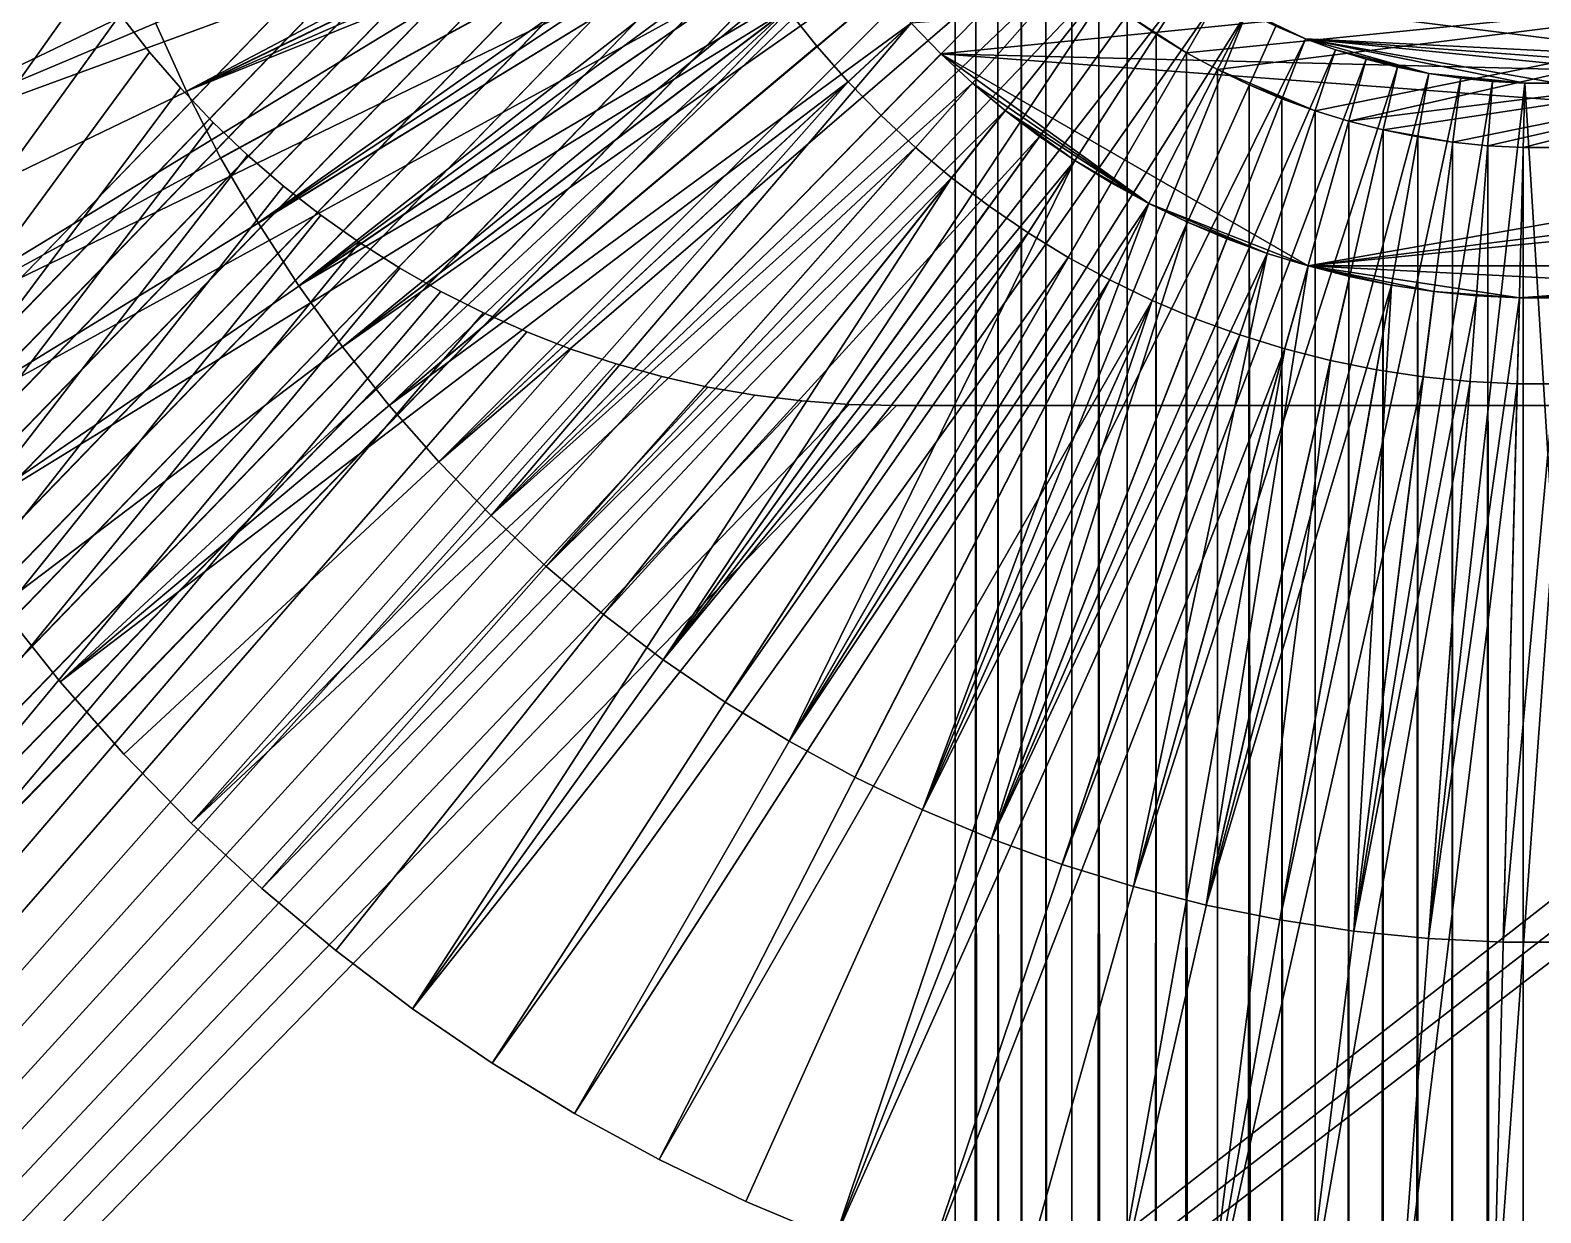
# Model space of a CAD drawing. Header units: millimetres. Extents: x 0 to 520, y -2 to 382.
# Drawn here: x 479.483 to 483, y 185.872 to 188.623 of the extents above; entities that cross this region are included whole.
import ezdxf

# ---------------------------------------------------------------- set-up
doc = ezdxf.new("R2010")
doc.units = ezdxf.units.MM

msp = doc.modelspace()

# ---------------------------------------------------------------- linework, layer by layer
at = {"layer": 'BRASS', "color": 52}
for points in [[(509.2, 369.2, 103), (10.8, 369.2, 103), (10.8, 10.8, 103)], [(509.2, 369.2, 103), (10.8, 10.8, 103), (509.2, 10.8, 103)], [(334.9589, 38.6495, 86), (334.9589, 341.3505, 86), (481.35, 190, 86)], [(334.9589, 38.6495, 86), (481.35, 190, 86), (481.3521, 189.9178, 86)], [(334.9589, 38.6495, 86), (481.3521, 189.9178, 86), (335.0411, 38.6495, 86)], [(335.0411, 38.6495, 86), (481.3521, 189.9178, 86), (481.3582, 189.8357, 86)], [(335.0411, 38.6495, 86), (481.3582, 189.8357, 86), (335.1233, 38.6454, 86)], [(335.1233, 38.6454, 86), (481.3582, 189.8357, 86), (481.3684, 189.7541, 86)], [(335.1233, 38.6454, 86), (481.3684, 189.7541, 86), (335.2052, 38.6372, 86)], [(335.2052, 38.6372, 86), (481.3684, 189.7541, 86), (481.3827, 189.6731, 86)], [(335.2052, 38.6372, 86), (481.3827, 189.6731, 86), (335.2865, 38.6249, 86)], [(335.2865, 38.6249, 86), (481.3827, 189.6731, 86), (481.401, 189.5929, 86)], [(335.2865, 38.6249, 86), (481.401, 189.5929, 86), (335.3672, 38.6086, 86)], [(335.3672, 38.6086, 86), (481.401, 189.5929, 86), (481.4233, 189.5137, 86)], [(335.3672, 38.6086, 86), (481.4233, 189.5137, 86), (335.4469, 38.5883, 86)], [(335.4469, 38.5883, 86), (481.4233, 189.5137, 86), (481.4495, 189.4357, 86)], [(335.4469, 38.5883, 86), (481.4495, 189.4357, 86), (335.5255, 38.5641, 86)], [(335.5255, 38.5641, 86), (481.4495, 189.4357, 86), (481.4796, 189.3591, 86)], [(335.5255, 38.5641, 86), (481.4796, 189.3591, 86), (335.6028, 38.5359, 86)], [(335.6028, 38.5359, 86), (481.4796, 189.3591, 86), (481.5134, 189.2841, 86)], [(335.6028, 38.5359, 86), (481.5134, 189.2841, 86), (335.6786, 38.504, 86)], [(335.6786, 38.504, 86), (481.5134, 189.2841, 86), (481.5509, 189.2109, 86)], [(335.6786, 38.504, 86), (481.5509, 189.2109, 86), (335.7527, 38.4683, 86)], [(335.7527, 38.4683, 86), (481.5509, 189.2109, 86), (481.5921, 189.1396, 86)], [(335.7527, 38.4683, 86), (481.5921, 189.1396, 86), (335.825, 38.4289, 86)], [(335.825, 38.4289, 86), (481.5921, 189.1396, 86), (481.6367, 189.0705, 86)], [(335.825, 38.4289, 86), (481.6367, 189.0705, 86), (335.8952, 38.386, 86)], [(335.8952, 38.386, 86), (481.6367, 189.0705, 86), (481.6367, 70.9295, 86)], [(481.6367, 70.9295, 86), (481.6367, 189.0705, 86), (481.6847, 189.0037, 86)], [(481.6367, 70.9295, 86), (481.6847, 189.0037, 86), (481.6847, 70.9963, 86)], [(481.736, 71.0606, 86), (481.6847, 189.0037, 86), (481.736, 188.9394, 86)], [(481.6847, 70.9963, 86), (481.6847, 189.0037, 86), (481.736, 71.0606, 86)], [(481.7905, 71.1223, 86), (481.736, 188.9394, 86), (481.7905, 188.8777, 86)], [(481.736, 71.0606, 86), (481.736, 188.9394, 86), (481.7905, 71.1223, 86)], [(481.7905, 71.1223, 86), (481.7905, 188.8777, 86), (481.8479, 71.1812, 86)], [(481.8479, 71.1812, 86), (481.7905, 188.8777, 86), (481.8479, 188.8188, 86)], [(481.8479, 71.1812, 86), (481.8479, 188.8188, 86), (481.9082, 71.2371, 86)], [(481.8479, 188.8188, 86), (481.9082, 188.7629, 86), (481.9082, 71.2371, 86)], [(481.9082, 188.7629, 86), (481.9712, 188.71, 86), (481.9082, 71.2371, 86)], [(482.0368, 188.6603, 92), (484.0918, 188.7629, 92), (482.175, 188.5711, 92)], [(482.175, 188.5711, 92), (484.0918, 188.7629, 92), (482.2473, 188.5317, 92)], [(482.2473, 188.5317, 92), (484.0918, 188.7629, 92), (482.4745, 188.4359, 92)], [(482.4745, 188.4359, 92), (484.0918, 188.7629, 92), (482.5531, 188.4117, 92)], [(482.5531, 188.4117, 92), (484.0918, 188.7629, 92), (483.825, 188.5711, 92)], [(481.9082, 71.2371, 86), (481.9712, 188.71, 86), (481.9712, 71.29, 86)], [(481.9712, 71.29, 86), (481.9712, 188.71, 86), (482.0368, 71.3397, 86)], [(481.9712, 188.71, 86), (482.0368, 188.6603, 86), (482.0368, 71.3397, 86)], [(482.0368, 188.6603, 86), (482.1048, 188.614, 86), (482.0368, 71.3397, 86)], [(482.0368, 188.6603, 86), (482.1048, 188.614, 92), (482.1048, 188.614, 86)], [(482.0368, 188.6603, 92), (482.1048, 188.614, 92), (482.0368, 188.6603, 86)], [(482.0368, 188.6603, 92), (482.175, 188.5711, 92), (482.1048, 188.614, 92)], [(482.0368, 71.3397, 86), (482.1048, 188.614, 86), (482.1048, 71.386, 86)], [(482.1048, 188.614, 86), (482.175, 188.5711, 86), (482.1048, 71.386, 86)], [(482.1048, 188.614, 86), (482.175, 188.5711, 92), (482.175, 188.5711, 86)], [(482.1048, 188.614, 92), (482.175, 188.5711, 92), (482.1048, 188.614, 86)], [(482.1048, 71.386, 86), (482.175, 188.5711, 86), (482.175, 71.4289, 86)], [(482.175, 71.4289, 86), (482.175, 188.5711, 86), (482.2473, 71.4683, 86)], [(482.175, 188.5711, 86), (482.2473, 188.5317, 86), (482.2473, 71.4683, 86)], [(482.175, 188.5711, 86), (482.175, 188.5711, 92), (482.2473, 188.5317, 86)], [(482.175, 188.5711, 92), (482.2473, 188.5317, 92), (482.2473, 188.5317, 86)], [(482.5531, 188.4117, 92), (483.825, 188.5711, 92), (482.6328, 188.3914, 92)], [(482.6328, 188.3914, 92), (483.825, 188.5711, 92), (482.7948, 188.3628, 92)], [(482.7948, 188.3628, 92), (483.825, 188.5711, 92), (482.8767, 188.3546, 92)], [(482.8767, 188.3546, 92), (483.825, 188.5711, 92), (482.9589, 188.3505, 92)], [(482.9589, 188.3505, 92), (483.825, 188.5711, 92), (483.0411, 188.3505, 92)], [(482.2473, 188.5317, 86), (482.3214, 188.496, 86), (482.2473, 71.4683, 86)], [(482.2473, 188.5317, 86), (482.2473, 188.5317, 92), (482.3214, 188.496, 86)], [(482.2473, 188.5317, 92), (482.3214, 188.496, 92), (482.3214, 188.496, 86)], [(482.2473, 188.5317, 92), (482.4745, 188.4359, 92), (482.3214, 188.496, 92)], [(482.2473, 71.4683, 86), (482.3214, 188.496, 86), (482.3214, 71.504, 86)], [(482.3214, 71.504, 86), (482.3214, 188.496, 86), (482.3972, 71.5359, 86)], [(482.3214, 188.496, 86), (482.3972, 188.4641, 86), (482.3972, 71.5359, 86)], [(482.3214, 188.496, 86), (482.3972, 188.4641, 92), (482.3972, 188.4641, 86)], [(482.3214, 188.496, 92), (482.3972, 188.4641, 92), (482.3214, 188.496, 86)], [(482.3214, 188.496, 92), (482.4745, 188.4359, 92), (482.3972, 188.4641, 92)], [(482.3972, 71.5359, 86), (482.3972, 188.4641, 86), (482.4745, 71.5641, 86)], [(482.3972, 188.4641, 86), (482.4745, 188.4359, 86), (482.4745, 71.5641, 86)], [(482.3972, 188.4641, 92), (482.4745, 188.4359, 92), (482.3972, 188.4641, 86)], [(482.3972, 188.4641, 86), (482.4745, 188.4359, 92), (482.4745, 188.4359, 86)], [(482.4745, 188.4359, 86), (482.5531, 188.4117, 86), (482.4745, 71.5641, 86)], [(482.4745, 188.4359, 92), (482.5531, 188.4117, 92), (482.4745, 188.4359, 86)], [(482.4745, 188.4359, 86), (482.5531, 188.4117, 92), (482.5531, 188.4117, 86)], [(482.4745, 71.5641, 86), (482.5531, 188.4117, 86), (482.5531, 71.5883, 86)], [(482.5531, 188.4117, 86), (482.6328, 188.3914, 86), (482.5531, 71.5883, 86)], [(482.5531, 188.4117, 92), (482.6328, 188.3914, 92), (482.5531, 188.4117, 86)], [(482.5531, 188.4117, 86), (482.6328, 188.3914, 92), (482.6328, 188.3914, 86)], [(482.5531, 71.5883, 86), (482.6328, 188.3914, 86), (482.6328, 71.6086, 86)], [(482.6328, 188.3914, 86), (482.7135, 188.3751, 86), (482.6328, 71.6086, 86)], [(482.6328, 188.3914, 92), (482.7135, 188.3751, 92), (482.6328, 188.3914, 86)], [(482.6328, 188.3914, 86), (482.7135, 188.3751, 92), (482.7135, 188.3751, 86)], [(482.6328, 188.3914, 92), (482.7948, 188.3628, 92), (482.7135, 188.3751, 92)], [(482.6328, 71.6086, 86), (482.7135, 188.3751, 86), (482.7135, 71.6249, 86)], [(482.7135, 188.3751, 86), (482.7948, 188.3628, 86), (482.7135, 71.6249, 86)], [(482.7135, 188.3751, 86), (482.7948, 188.3628, 92), (482.7948, 188.3628, 86)], [(482.7135, 188.3751, 92), (482.7948, 188.3628, 92), (482.7135, 188.3751, 86)], [(482.7135, 71.6249, 86), (482.7948, 188.3628, 86), (482.7948, 71.6372, 86)], [(482.7948, 188.3628, 86), (482.8767, 188.3546, 86), (482.7948, 71.6372, 86)], [(482.7948, 188.3628, 86), (482.7948, 188.3628, 92), (482.8767, 188.3546, 86)], [(482.7948, 188.3628, 92), (482.8767, 188.3546, 92), (482.8767, 188.3546, 86)], [(482.7948, 71.6372, 86), (482.8767, 188.3546, 86), (482.8767, 71.6454, 86)], [(482.8767, 71.6454, 86), (482.8767, 188.3546, 86), (482.9589, 71.6495, 86)], [(482.8767, 188.3546, 86), (482.9589, 188.3505, 86), (482.9589, 71.6495, 86)], [(482.8767, 188.3546, 86), (482.8767, 188.3546, 92), (482.9589, 188.3505, 86)], [(482.8767, 188.3546, 92), (482.9589, 188.3505, 92), (482.9589, 188.3505, 86)], [(482.9589, 71.6495, 86), (483.0411, 188.3505, 86), (483.0411, 71.6495, 86)], [(482.9589, 188.3505, 86), (483.0411, 188.3505, 86), (482.9589, 71.6495, 86)], [(482.9589, 188.3505, 86), (483.0411, 188.3505, 92), (483.0411, 188.3505, 86)], [(482.9589, 188.3505, 92), (483.0411, 188.3505, 92), (482.9589, 188.3505, 86)]]:
    msp.add_3dface(points, dxfattribs=at)
at = {"layer": 'STEEL', "color": 8}
for points in [[(483.4063, 188.5561, 80.4), (482.25, 188.701, 80.4), (483.1121, 191.4958, 80.4)], [(481.6178, 189.4173, 78.5), (479.8466, 188.4814, 78.5), (479.7748, 188.6405, 78.5)], [(481.6485, 189.3492, 78.5), (479.8466, 188.4814, 78.5), (481.6178, 189.4173, 78.5)], [(478.7714, 188.4609, 83), (480.8977, 189.3515, 83), (478.6999, 188.6736, 83)], [(480.8977, 189.3515, 82), (478.7714, 188.4609, 82), (478.6999, 188.6736, 82)], [(478.7714, 188.4609, 83), (480.9327, 189.2476, 83), (480.8977, 189.3515, 83)], [(480.9327, 189.2476, 82), (478.7714, 188.4609, 82), (480.8977, 189.3515, 82)], [(481.6827, 189.2826, 78.5), (479.8466, 188.4814, 78.5), (481.6485, 189.3492, 78.5)], [(481.6827, 189.2826, 78.5), (479.9262, 188.3261, 78.5), (479.8466, 188.4814, 78.5)], [(481.6827, 189.2826, 78.5), (480.0135, 188.175, 78.5), (479.9262, 188.3261, 78.5)], [(481.7201, 189.2178, 78.5), (480.0135, 188.175, 78.5), (481.6827, 189.2826, 78.5)], [(478.8534, 188.252, 83), (480.9327, 189.2476, 83), (478.7714, 188.4609, 83)], [(480.9327, 189.2476, 82), (478.8534, 188.252, 82), (478.7714, 188.4609, 82)], [(478.8534, 188.252, 83), (480.9728, 189.1454, 83), (480.9327, 189.2476, 83)], [(480.9728, 189.1454, 82), (478.8534, 188.252, 82), (480.9327, 189.2476, 82)], [(481.7201, 189.2178, 78.5), (480.1082, 188.0284, 78.5), (480.0135, 188.175, 78.5)], [(481.7606, 189.155, 78.5), (480.1082, 188.0284, 78.5), (481.7201, 189.2178, 78.5)], [(478.8534, 188.252, 83), (481.0179, 189.0455, 83), (480.9728, 189.1454, 83)], [(481.0179, 189.0455, 82), (478.8534, 188.252, 82), (480.9728, 189.1454, 82)], [(481.7606, 189.155, 78.5), (480.21, 187.8867, 78.5), (480.1082, 188.0284, 78.5)], [(481.8043, 189.0943, 78.5), (480.21, 187.8867, 78.5), (481.7606, 189.155, 78.5)], [(479.8466, 188.4814, 82), (481.1981, 189.1322, 82), (479.7748, 188.6405, 82)], [(479.8466, 188.4814, 82), (481.2436, 189.0435, 82), (481.1981, 189.1322, 82)], [(481.8509, 189.0358, 78.5), (480.21, 187.8867, 78.5), (481.8043, 189.0943, 78.5)], [(478.9456, 188.0475, 83), (481.0179, 189.0455, 83), (478.8534, 188.252, 83)], [(481.0179, 189.0455, 82), (478.9456, 188.0475, 82), (478.8534, 188.252, 82)], [(479.048, 187.8479, 83), (481.0179, 189.0455, 83), (478.9456, 188.0475, 83)], [(481.0179, 189.0455, 82), (479.048, 187.8479, 82), (478.9456, 188.0475, 82)], [(479.048, 187.8479, 83), (481.0679, 188.9478, 83), (481.0179, 189.0455, 83)], [(481.0679, 188.9478, 82), (479.048, 187.8479, 82), (481.0179, 189.0455, 82)], [(479.9262, 188.3261, 82), (481.2436, 189.0435, 82), (479.8466, 188.4814, 82)], [(480.0135, 188.175, 82), (481.2436, 189.0435, 82), (479.9262, 188.3261, 82)], [(480.0135, 188.175, 82), (481.2934, 188.9571, 82), (481.2436, 189.0435, 82)], [(472, 178, 86), (479.5157, 188.9394, 86), (479.466, 189.038, 86)], [(479.5157, 188.9394, 83), (472, 178, 83), (479.466, 189.038, 83)], [(481.8509, 189.0358, 78.5), (480.3188, 187.7502, 78.5), (480.21, 187.8867, 78.5)], [(481.8509, 189.0358, 78.5), (480.4343, 187.6194, 78.5), (480.3188, 187.7502, 78.5)], [(481.9004, 188.9797, 78.5), (480.4343, 187.6194, 78.5), (481.8509, 189.0358, 78.5)], [(481.9526, 188.9262, 78.5), (480.4343, 187.6194, 78.5), (481.9004, 188.9797, 78.5)], [(472, 178, 86), (479.5701, 188.8433, 86), (479.5157, 188.9394, 86)], [(479.5701, 188.8433, 83), (472, 178, 83), (479.5157, 188.9394, 83)], [(479.048, 187.8479, 83), (481.1228, 188.8528, 83), (481.0679, 188.9478, 83)], [(481.1228, 188.8528, 82), (479.048, 187.8479, 82), (481.0679, 188.9478, 82)], [(480.1082, 188.0284, 82), (481.2934, 188.9571, 82), (480.0135, 188.175, 82)], [(480.1082, 188.0284, 82), (481.3475, 188.8734, 82), (481.2934, 188.9571, 82)], [(481.9526, 188.9262, 78.5), (480.5562, 187.4945, 78.5), (480.4343, 187.6194, 78.5)], [(482.0075, 188.8753, 78.5), (480.5562, 187.4945, 78.5), (481.9526, 188.9262, 78.5)], [(480.1082, 188.0284, 82), (481.4057, 188.7924, 82), (481.3475, 188.8734, 82)], [(480.6841, 187.3758, 78.5), (480.5562, 187.4945, 78.5), (482.0075, 188.8753, 78.5)], [(482.0648, 188.8273, 78.5), (480.6841, 187.3758, 78.5), (482.0075, 188.8753, 78.5)], [(481.6035, 188.5683, 90), (484.6525, 188.8734, 90), (481.5339, 188.6397, 90)], [(481.6035, 188.5683, 90), (484.3234, 188.5004, 90), (484.6525, 188.8734, 90)], [(472, 178, 86), (479.6292, 188.75, 86), (479.5701, 188.8433, 86)], [(479.6292, 188.75, 83), (472, 178, 83), (479.5701, 188.8433, 83)], [(479.1602, 187.6535, 83), (481.1228, 188.8528, 83), (479.048, 187.8479, 83)], [(481.1228, 188.8528, 82), (479.1602, 187.6535, 82), (479.048, 187.8479, 82)], [(479.1602, 187.6535, 83), (481.1823, 188.7607, 83), (481.1228, 188.8528, 83)], [(481.1823, 188.7607, 82), (479.1602, 187.6535, 82), (481.1228, 188.8528, 82)], [(480.8178, 187.2636, 78.5), (480.6841, 187.3758, 78.5), (482.0648, 188.8273, 78.5)], [(480.9569, 187.1582, 78.5), (480.8178, 187.2636, 78.5), (482.0648, 188.8273, 78.5)], [(482.1244, 188.7821, 78.5), (480.9569, 187.1582, 78.5), (482.0648, 188.8273, 78.5)], [(479.2819, 187.4651, 83), (481.1823, 188.7607, 83), (479.1602, 187.6535, 83)], [(481.1823, 188.7607, 82), (479.2819, 187.4651, 82), (479.1602, 187.6535, 82)], [(479.2819, 187.4651, 83), (481.2463, 188.6716, 83), (481.1823, 188.7607, 83)], [(481.2463, 188.6716, 82), (479.2819, 187.4651, 82), (481.1823, 188.7607, 82)], [(480.21, 187.8867, 82), (481.4057, 188.7924, 82), (480.1082, 188.0284, 82)], [(480.3188, 187.7502, 82), (481.4057, 188.7924, 82), (480.21, 187.8867, 82)], [(480.3188, 187.7502, 82), (481.4679, 188.7144, 82), (481.4057, 188.7924, 82)], [(482.1862, 188.74, 78.5), (480.9569, 187.1582, 78.5), (482.1244, 188.7821, 78.5)], [(472, 178, 86), (479.6928, 188.6597, 86), (479.6292, 188.75, 86)], [(479.6928, 188.6597, 83), (472, 178, 83), (479.6292, 188.75, 83)], [(481.1011, 187.0599, 78.5), (480.9569, 187.1582, 78.5), (482.1862, 188.74, 78.5)], [(482.25, 188.701, 78.5), (481.1011, 187.0599, 78.5), (482.1862, 188.74, 78.5)], [(480.3188, 187.7502, 82), (481.5339, 188.6397, 82), (481.4679, 188.7144, 82)], [(481.25, 186.9689, 78.5), (481.1011, 187.0599, 78.5), (482.25, 188.701, 78.5)], [(482.3157, 188.6652, 78.5), (481.25, 186.9689, 78.5), (482.25, 188.701, 78.5)], [(482.3831, 188.6327, 80.4), (482.25, 188.701, 80.4), (482.452, 188.6037, 80.4)], [(482.452, 188.6037, 80.4), (482.25, 188.701, 80.4), (483.4063, 188.5561, 80.4)], [(472, 178, 86), (479.7607, 188.5726, 86), (479.6928, 188.6597, 86)], [(479.7607, 188.5726, 83), (472, 178, 83), (479.6928, 188.6597, 83)], [(479.4129, 187.2829, 83), (481.2463, 188.6716, 83), (479.2819, 187.4651, 83)], [(481.2463, 188.6716, 82), (479.4129, 187.2829, 82), (479.2819, 187.4651, 82)], [(479.5528, 187.1075, 83), (481.2463, 188.6716, 83), (479.4129, 187.2829, 83)], [(481.2463, 188.6716, 82), (479.5528, 187.1075, 82), (479.4129, 187.2829, 82)], [(479.5528, 187.1075, 83), (481.3147, 188.5859, 83), (481.2463, 188.6716, 83)], [(481.3147, 188.5859, 82), (479.5528, 187.1075, 82), (481.2463, 188.6716, 82)], [(479.6928, 188.6597, 86), (479.7607, 188.5726, 86), (479.6928, 188.6597, 83)], [(479.6928, 188.6597, 83), (479.7607, 188.5726, 86), (479.7607, 188.5726, 83)], [(481.2463, 188.6716, 83), (481.3147, 188.5859, 83), (481.2463, 188.6716, 82)], [(481.2463, 188.6716, 82), (481.3147, 188.5859, 83), (481.3147, 188.5859, 82)], [(481.4033, 186.8854, 78.5), (481.25, 186.9689, 78.5), (482.3157, 188.6652, 78.5)], [(481.5605, 186.8097, 78.5), (481.4033, 186.8854, 78.5), (482.3157, 188.6652, 78.5)], [(482.3831, 188.6327, 78.5), (481.5605, 186.8097, 78.5), (482.3157, 188.6652, 78.5)], [(479.8466, 188.4814, 82), (479.7748, 188.6405, 78.5), (479.8466, 188.4814, 78.5)], [(479.8466, 188.4814, 82), (479.7748, 188.6405, 82), (479.7748, 188.6405, 78.5)], [(480.4343, 187.6194, 82), (481.5339, 188.6397, 82), (480.3188, 187.7502, 82)], [(480.5562, 187.4945, 82), (481.5339, 188.6397, 82), (480.4343, 187.6194, 82)], [(480.5562, 187.4945, 82), (481.6035, 188.5683, 82), (481.5339, 188.6397, 82)], [(481.6035, 188.5683, 90), (481.5339, 188.6397, 90), (481.5339, 188.6397, 82)], [(481.6035, 188.5683, 90), (481.5339, 188.6397, 82), (481.6035, 188.5683, 82)], [(482.452, 188.6037, 78.5), (481.5605, 186.8097, 78.5), (482.3831, 188.6327, 78.5)], [(482.3831, 188.6327, 78.5), (482.452, 188.6037, 80.4), (482.452, 188.6037, 78.5)], [(482.3831, 188.6327, 80.4), (482.452, 188.6037, 80.4), (482.3831, 188.6327, 78.5)], [(479.5528, 187.1075, 83), (481.3873, 188.5036, 83), (481.3147, 188.5859, 83)], [(481.3873, 188.5036, 82), (479.5528, 187.1075, 82), (481.3147, 188.5859, 82)], [(481.3147, 188.5859, 83), (481.3873, 188.5036, 83), (481.3147, 188.5859, 82)], [(481.3147, 188.5859, 82), (481.3873, 188.5036, 83), (481.3873, 188.5036, 82)], [(481.7213, 186.7419, 78.5), (481.5605, 186.8097, 78.5), (482.452, 188.6037, 78.5)], [(482.5223, 188.5781, 78.5), (481.7213, 186.7419, 78.5), (482.452, 188.6037, 78.5)], [(482.452, 188.6037, 78.5), (482.5223, 188.5781, 80.4), (482.5223, 188.5781, 78.5)], [(482.452, 188.6037, 80.4), (482.5223, 188.5781, 80.4), (482.452, 188.6037, 78.5)], [(483.0374, 188.5005, 80.4), (482.452, 188.6037, 80.4), (483.2605, 188.5228, 80.4)], [(482.7395, 188.5228, 80.4), (482.452, 188.6037, 80.4), (482.9626, 188.5005, 80.4)], [(482.5223, 188.5781, 80.4), (482.452, 188.6037, 80.4), (482.7395, 188.5228, 80.4)], [(482.9626, 188.5005, 80.4), (482.452, 188.6037, 80.4), (483.0374, 188.5005, 80.4)], [(483.2605, 188.5228, 80.4), (482.452, 188.6037, 80.4), (483.3338, 188.5376, 80.4)], [(483.3338, 188.5376, 80.4), (482.452, 188.6037, 80.4), (483.4063, 188.5561, 80.4)], [(472, 178, 86), (479.8329, 188.489, 86), (479.7607, 188.5726, 86)], [(479.8329, 188.489, 83), (472, 178, 83), (479.7607, 188.5726, 83)], [(479.7607, 188.5726, 83), (479.8329, 188.489, 86), (479.8329, 188.489, 83)], [(479.7607, 188.5726, 86), (479.8329, 188.489, 86), (479.7607, 188.5726, 83)], [(480.5562, 187.4945, 82), (481.6766, 188.5004, 82), (481.6035, 188.5683, 82)], [(481.6766, 188.5004, 90), (481.6035, 188.5683, 90), (481.6035, 188.5683, 82)], [(481.6766, 188.5004, 90), (481.6035, 188.5683, 82), (481.6766, 188.5004, 82)], [(481.6035, 188.5683, 90), (482.4583, 188.0748, 90), (484.1675, 188.3761, 90)], [(481.6035, 188.5683, 90), (482.0876, 188.2203, 90), (482.4583, 188.0748, 90)], [(481.6035, 188.5683, 90), (484.1675, 188.3761, 90), (484.3234, 188.5004, 90)], [(481.6035, 188.5683, 90), (481.6766, 188.5004, 90), (482.0876, 188.2203, 90)], [(481.8853, 186.6823, 78.5), (481.7213, 186.7419, 78.5), (482.5223, 188.5781, 78.5)], [(482.5937, 188.5561, 78.5), (481.8853, 186.6823, 78.5), (482.5223, 188.5781, 78.5)], [(482.0521, 186.6308, 78.5), (481.8853, 186.6823, 78.5), (482.5937, 188.5561, 78.5)], [(482.6662, 188.5376, 78.5), (482.0521, 186.6308, 78.5), (482.5937, 188.5561, 78.5)], [(482.5223, 188.5781, 78.5), (482.5937, 188.5561, 80.4), (482.5937, 188.5561, 78.5)], [(482.5223, 188.5781, 80.4), (482.5937, 188.5561, 80.4), (482.5223, 188.5781, 78.5)], [(482.5937, 188.5561, 80.4), (482.5223, 188.5781, 80.4), (482.7395, 188.5228, 80.4)], [(482.5937, 188.5561, 78.5), (482.6662, 188.5376, 80.4), (482.6662, 188.5376, 78.5)], [(482.5937, 188.5561, 80.4), (482.6662, 188.5376, 80.4), (482.5937, 188.5561, 78.5)], [(482.6662, 188.5376, 80.4), (482.5937, 188.5561, 80.4), (482.7395, 188.5228, 80.4)], [(482.2212, 186.5878, 78.5), (482.0521, 186.6308, 78.5), (482.6662, 188.5376, 78.5)], [(482.7395, 188.5228, 78.5), (482.2212, 186.5878, 78.5), (482.6662, 188.5376, 78.5)], [(482.3922, 186.5532, 78.5), (482.2212, 186.5878, 78.5), (482.7395, 188.5228, 78.5)], [(482.8135, 188.5116, 78.5), (482.3922, 186.5532, 78.5), (482.7395, 188.5228, 78.5)], [(482.5648, 186.5272, 78.5), (482.3922, 186.5532, 78.5), (482.8135, 188.5116, 78.5)], [(482.8879, 188.5042, 78.5), (482.5648, 186.5272, 78.5), (482.8135, 188.5116, 78.5)], [(482.6662, 188.5376, 78.5), (482.7395, 188.5228, 80.4), (482.7395, 188.5228, 78.5)], [(482.6662, 188.5376, 80.4), (482.7395, 188.5228, 80.4), (482.6662, 188.5376, 78.5)], [(482.7395, 188.5228, 78.5), (482.7395, 188.5228, 80.4), (482.8135, 188.5116, 78.5)], [(482.7395, 188.5228, 80.4), (482.8135, 188.5116, 80.4), (482.8135, 188.5116, 78.5)], [(482.8135, 188.5116, 80.4), (482.7395, 188.5228, 80.4), (482.9626, 188.5005, 80.4)], [(482.8135, 188.5116, 78.5), (482.8879, 188.5042, 80.4), (482.8879, 188.5042, 78.5)], [(482.8135, 188.5116, 80.4), (482.8879, 188.5042, 80.4), (482.8135, 188.5116, 78.5)], [(482.8879, 188.5042, 80.4), (482.8135, 188.5116, 80.4), (482.9626, 188.5005, 80.4)], [(472, 178, 86), (479.909, 188.409, 86), (479.8329, 188.489, 86)], [(479.909, 188.409, 83), (472, 178, 83), (479.8329, 188.489, 83)], [(479.7013, 186.9392, 83), (481.3873, 188.5036, 83), (479.5528, 187.1075, 83)], [(481.3873, 188.5036, 82), (479.7013, 186.9392, 82), (479.5528, 187.1075, 82)], [(479.8579, 186.7786, 83), (481.3873, 188.5036, 83), (479.7013, 186.9392, 83)], [(481.3873, 188.5036, 82), (479.8579, 186.7786, 82), (479.7013, 186.9392, 82)], [(479.8329, 188.489, 83), (479.8329, 188.489, 86), (479.909, 188.409, 83)], [(479.8329, 188.489, 86), (479.909, 188.409, 86), (479.909, 188.409, 83)], [(479.8466, 188.4814, 82), (479.8466, 188.4814, 78.5), (479.9262, 188.3261, 78.5)], [(479.9262, 188.3261, 82), (479.8466, 188.4814, 82), (479.9262, 188.3261, 78.5)], [(479.8579, 186.7786, 83), (481.4639, 188.4251, 83), (481.3873, 188.5036, 83)], [(481.4639, 188.4251, 82), (479.8579, 186.7786, 82), (481.3873, 188.5036, 82)], [(480.5562, 187.4945, 82), (480.6841, 187.3758, 82), (481.6766, 188.5004, 82)], [(480.6841, 187.3758, 82), (481.753, 188.4363, 82), (481.6766, 188.5004, 82)], [(481.3873, 188.5036, 83), (481.4639, 188.4251, 83), (481.3873, 188.5036, 82)], [(481.3873, 188.5036, 82), (481.4639, 188.4251, 83), (481.4639, 188.4251, 82)], [(481.753, 188.4363, 90), (481.6766, 188.5004, 90), (481.6766, 188.5004, 82)], [(481.753, 188.4363, 90), (481.6766, 188.5004, 82), (481.753, 188.4363, 82)], [(481.6766, 188.5004, 90), (481.753, 188.4363, 90), (482.0876, 188.2203, 90)], [(482.7384, 186.5098, 78.5), (482.5648, 186.5272, 78.5), (482.8879, 188.5042, 78.5)], [(482.9626, 188.5005, 78.5), (482.7384, 186.5098, 78.5), (482.8879, 188.5042, 78.5)], [(482.9127, 186.5011, 78.5), (482.7384, 186.5098, 78.5), (482.9626, 188.5005, 78.5)], [(482.8879, 188.5042, 78.5), (482.9626, 188.5005, 80.4), (482.9626, 188.5005, 78.5)], [(482.8879, 188.5042, 80.4), (482.9626, 188.5005, 80.4), (482.8879, 188.5042, 78.5)], [(483.0873, 186.5011, 78.5), (482.9127, 186.5011, 78.5), (482.9626, 188.5005, 78.5)], [(483.0374, 188.5005, 78.5), (483.0873, 186.5011, 78.5), (482.9626, 188.5005, 78.5)], [(482.9626, 188.5005, 78.5), (482.9626, 188.5005, 80.4), (483.0374, 188.5005, 78.5)], [(482.9626, 188.5005, 80.4), (483.0374, 188.5005, 80.4), (483.0374, 188.5005, 78.5)], [(472, 178, 86), (479.989, 188.3329, 86), (479.909, 188.409, 86)], [(479.989, 188.3329, 83), (472, 178, 83), (479.909, 188.409, 83)], [(479.8579, 186.7786, 83), (481.5443, 188.3505, 83), (481.4639, 188.4251, 83)], [(481.5443, 188.3505, 82), (479.8579, 186.7786, 82), (481.4639, 188.4251, 82)], [(479.909, 188.409, 83), (479.989, 188.3329, 86), (479.989, 188.3329, 83)], [(479.909, 188.409, 86), (479.989, 188.3329, 86), (479.909, 188.409, 83)], [(480.6841, 187.3758, 82), (480.8178, 187.2636, 82), (481.753, 188.4363, 82)], [(480.8178, 187.2636, 82), (481.8325, 188.3761, 82), (481.753, 188.4363, 82)], [(481.4639, 188.4251, 83), (481.5443, 188.3505, 83), (481.4639, 188.4251, 82)], [(481.4639, 188.4251, 82), (481.5443, 188.3505, 83), (481.5443, 188.3505, 82)], [(481.8325, 188.3761, 90), (481.753, 188.4363, 90), (481.753, 188.4363, 82)], [(481.8325, 188.3761, 90), (481.753, 188.4363, 82), (481.8325, 188.3761, 82)], [(481.753, 188.4363, 90), (481.8325, 188.3761, 90), (481.9149, 188.3199, 90)], [(481.753, 188.4363, 90), (481.9149, 188.3199, 90), (482.0876, 188.2203, 90)], [(480.8178, 187.2636, 82), (480.9569, 187.1582, 82), (481.8325, 188.3761, 82)], [(480.9569, 187.1582, 82), (481.9149, 188.3199, 82), (481.8325, 188.3761, 82)], [(481.8325, 188.3761, 90), (481.8325, 188.3761, 82), (481.9149, 188.3199, 82)], [(481.9149, 188.3199, 90), (481.8325, 188.3761, 90), (481.9149, 188.3199, 82)], [(482.4583, 188.0748, 90), (484, 188.2679, 90), (484.1675, 188.3761, 90)], [(479.8579, 186.7786, 83), (480.0224, 186.626, 83), (481.5443, 188.3505, 83)], [(480.0224, 186.626, 82), (479.8579, 186.7786, 82), (481.5443, 188.3505, 82)], [(480.0224, 186.626, 83), (481.6283, 188.28, 83), (481.5443, 188.3505, 83)], [(481.6283, 188.28, 82), (480.0224, 186.626, 82), (481.5443, 188.3505, 82)], [(481.5443, 188.3505, 83), (481.6283, 188.28, 83), (481.5443, 188.3505, 82)], [(481.5443, 188.3505, 82), (481.6283, 188.28, 83), (481.6283, 188.28, 82)], [(472, 178, 86), (480.0726, 188.2607, 86), (479.989, 188.3329, 86)], [(480.0726, 188.2607, 83), (472, 178, 83), (479.989, 188.3329, 83)], [(480.0135, 188.175, 82), (479.9262, 188.3261, 82), (479.9262, 188.3261, 78.5)], [(480.0135, 188.175, 82), (479.9262, 188.3261, 78.5), (480.0135, 188.175, 78.5)], [(479.989, 188.3329, 83), (479.989, 188.3329, 86), (480.0726, 188.2607, 83)], [(479.989, 188.3329, 86), (480.0726, 188.2607, 86), (480.0726, 188.2607, 83)], [(480.9569, 187.1582, 82), (481.1011, 187.0599, 82), (481.9149, 188.3199, 82)], [(481.1011, 187.0599, 82), (481.25, 186.9689, 82), (481.9149, 188.3199, 82)], [(481.25, 186.9689, 82), (482, 188.2679, 82), (481.9149, 188.3199, 82)], [(481.9149, 188.3199, 90), (481.9149, 188.3199, 82), (482, 188.2679, 82)], [(482, 188.2679, 90), (481.9149, 188.3199, 90), (482, 188.2679, 82)], [(481.9149, 188.3199, 90), (482, 188.2679, 90), (482.0876, 188.2203, 90)], [(480.0224, 186.626, 83), (480.1943, 186.4818, 83), (481.6283, 188.28, 83)], [(480.1943, 186.4818, 82), (480.0224, 186.626, 82), (481.6283, 188.28, 82)], [(480.1943, 186.4818, 83), (480.3732, 186.3463, 83), (481.6283, 188.28, 83)], [(480.3732, 186.3463, 82), (480.1943, 186.4818, 82), (481.6283, 188.28, 82)], [(480.3732, 186.3463, 83), (481.7158, 188.2137, 83), (481.6283, 188.28, 83)], [(481.7158, 188.2137, 82), (480.3732, 186.3463, 82), (481.6283, 188.28, 82)], [(481.25, 186.9689, 82), (482.0876, 188.2203, 82), (482, 188.2679, 82)], [(481.6283, 188.28, 83), (481.7158, 188.2137, 83), (481.6283, 188.28, 82)], [(481.6283, 188.28, 82), (481.7158, 188.2137, 83), (481.7158, 188.2137, 82)], [(482.0876, 188.2203, 90), (482, 188.2679, 90), (482, 188.2679, 82)], [(482.0876, 188.2203, 90), (482, 188.2679, 82), (482.0876, 188.2203, 82)], [(482.4583, 188.0748, 90), (483.9124, 188.2203, 90), (484, 188.2679, 90)], [(472, 178, 86), (480.1597, 188.1928, 86), (480.0726, 188.2607, 86)], [(480.1597, 188.1928, 83), (472, 178, 83), (480.0726, 188.2607, 83)], [(480.0726, 188.2607, 83), (480.0726, 188.2607, 86), (480.1597, 188.1928, 83)], [(480.0726, 188.2607, 86), (480.1597, 188.1928, 86), (480.1597, 188.1928, 83)], [(480.3732, 186.3463, 83), (481.8064, 188.1519, 83), (481.7158, 188.2137, 83)], [(481.8064, 188.1519, 82), (480.3732, 186.3463, 82), (481.7158, 188.2137, 82)], [(481.25, 186.9689, 82), (481.4033, 186.8854, 82), (482.0876, 188.2203, 82)], [(481.4033, 186.8854, 82), (481.5605, 186.8097, 82), (482.0876, 188.2203, 82)], [(481.5605, 186.8097, 82), (482.1774, 188.177, 82), (482.0876, 188.2203, 82)], [(481.7158, 188.2137, 82), (481.7158, 188.2137, 83), (481.8064, 188.1519, 82)], [(481.7158, 188.2137, 83), (481.8064, 188.1519, 83), (481.8064, 188.1519, 82)], [(482.1774, 188.177, 90), (482.0876, 188.2203, 82), (482.1774, 188.177, 82)], [(482.1774, 188.177, 90), (482.0876, 188.2203, 90), (482.0876, 188.2203, 82)], [(482.0876, 188.2203, 90), (482.363, 188.1041, 90), (482.4583, 188.0748, 90)], [(482.0876, 188.2203, 90), (482.1774, 188.177, 90), (482.363, 188.1041, 90)], [(482.4583, 188.0748, 90), (483.5417, 188.0748, 90), (483.9124, 188.2203, 90)], [(472, 178, 86), (480.25, 188.1292, 86), (480.1597, 188.1928, 86)], [(480.25, 188.1292, 83), (472, 178, 83), (480.1597, 188.1928, 83)], [(480.1082, 188.0284, 82), (480.0135, 188.175, 82), (480.0135, 188.175, 78.5)], [(480.1082, 188.0284, 82), (480.0135, 188.175, 78.5), (480.1082, 188.0284, 78.5)], [(480.1597, 188.1928, 83), (480.25, 188.1292, 86), (480.25, 188.1292, 83)], [(480.1597, 188.1928, 86), (480.25, 188.1292, 86), (480.1597, 188.1928, 83)], [(481.5605, 186.8097, 82), (481.7213, 186.7419, 82), (482.1774, 188.177, 82)], [(481.7213, 186.7419, 82), (482.2693, 188.1383, 82), (482.1774, 188.177, 82)], [(482.2693, 188.1383, 90), (482.1774, 188.177, 82), (482.2693, 188.1383, 82)], [(482.2693, 188.1383, 90), (482.1774, 188.177, 90), (482.1774, 188.177, 82)], [(482.1774, 188.177, 90), (482.2693, 188.1383, 90), (482.363, 188.1041, 90)], [(472, 178, 86), (480.3433, 188.0701, 86), (480.25, 188.1292, 86)], [(480.3433, 188.0701, 83), (472, 178, 83), (480.25, 188.1292, 83)], [(480.25, 188.1292, 83), (480.25, 188.1292, 86), (480.3433, 188.0701, 83)], [(480.25, 188.1292, 86), (480.3433, 188.0701, 86), (480.3433, 188.0701, 83)], [(480.3732, 186.3463, 83), (480.5585, 186.2199, 83), (481.8064, 188.1519, 83)], [(480.5585, 186.2199, 82), (480.3732, 186.3463, 82), (481.8064, 188.1519, 82)], [(480.5585, 186.2199, 83), (481.9, 188.0947, 83), (481.8064, 188.1519, 83)], [(481.9, 188.0947, 82), (480.5585, 186.2199, 82), (481.8064, 188.1519, 82)], [(481.7213, 186.7419, 82), (482.363, 188.1041, 82), (482.2693, 188.1383, 82)], [(481.8064, 188.1519, 82), (481.8064, 188.1519, 83), (481.9, 188.0947, 82)], [(481.8064, 188.1519, 83), (481.9, 188.0947, 83), (481.9, 188.0947, 82)], [(482.363, 188.1041, 90), (482.2693, 188.1383, 82), (482.363, 188.1041, 82)], [(482.363, 188.1041, 90), (482.2693, 188.1383, 90), (482.2693, 188.1383, 82)], [(480.5585, 186.2199, 83), (480.75, 186.1029, 83), (481.9, 188.0947, 83)], [(480.75, 186.1029, 82), (480.5585, 186.2199, 82), (481.9, 188.0947, 82)], [(480.75, 186.1029, 83), (481.9963, 188.0423, 83), (481.9, 188.0947, 83)], [(481.9963, 188.0423, 82), (480.75, 186.1029, 82), (481.9, 188.0947, 82)], [(481.7213, 186.7419, 82), (481.8853, 186.6823, 82), (482.363, 188.1041, 82)], [(481.8853, 186.6823, 82), (482.0521, 186.6308, 82), (482.363, 188.1041, 82)], [(481.9, 188.0947, 83), (481.9963, 188.0423, 83), (481.9, 188.0947, 82)], [(481.9, 188.0947, 82), (481.9963, 188.0423, 83), (481.9963, 188.0423, 82)], [(482.0521, 186.6308, 82), (482.4583, 188.0748, 82), (482.363, 188.1041, 82)], [(482.4583, 188.0748, 90), (482.363, 188.1041, 82), (482.4583, 188.0748, 82)], [(482.4583, 188.0748, 90), (482.363, 188.1041, 90), (482.363, 188.1041, 82)], [(472, 178, 86), (480.4394, 188.0157, 86), (480.3433, 188.0701, 86)], [(480.4394, 188.0157, 83), (472, 178, 83), (480.3433, 188.0701, 83)], [(480.3433, 188.0701, 83), (480.4394, 188.0157, 86), (480.4394, 188.0157, 83)], [(480.3433, 188.0701, 86), (480.4394, 188.0157, 86), (480.3433, 188.0701, 83)], [(482.0521, 186.6308, 82), (482.2212, 186.5878, 82), (482.4583, 188.0748, 82)], [(482.2212, 186.5878, 82), (482.555, 188.0501, 82), (482.4583, 188.0748, 82)], [(482.555, 188.0501, 90), (482.4583, 188.0748, 82), (482.555, 188.0501, 82)], [(482.555, 188.0501, 90), (482.4583, 188.0748, 90), (482.4583, 188.0748, 82)], [(482.4583, 188.0748, 90), (482.9501, 188.0006, 90), (483.3473, 188.0304, 90)], [(482.4583, 188.0748, 90), (482.7513, 188.0155, 90), (482.9501, 188.0006, 90)], [(482.4583, 188.0748, 90), (482.555, 188.0501, 90), (482.6527, 188.0304, 90)], [(482.4583, 188.0748, 90), (482.6527, 188.0304, 90), (482.7513, 188.0155, 90)], [(482.4583, 188.0748, 90), (483.3473, 188.0304, 90), (483.5417, 188.0748, 90)], [(480.21, 187.8867, 82), (480.1082, 188.0284, 82), (480.1082, 188.0284, 78.5)], [(480.21, 187.8867, 82), (480.1082, 188.0284, 78.5), (480.21, 187.8867, 78.5)], [(480.75, 186.1029, 83), (480.9471, 185.9956, 83), (481.9963, 188.0423, 83)], [(480.9471, 185.9956, 82), (480.75, 186.1029, 82), (481.9963, 188.0423, 82)], [(480.9471, 185.9956, 83), (482.0952, 187.9947, 83), (481.9963, 188.0423, 83)], [(482.0952, 187.9947, 82), (480.9471, 185.9956, 82), (481.9963, 188.0423, 82)], [(481.9963, 188.0423, 82), (482.0952, 187.9947, 83), (482.0952, 187.9947, 82)], [(481.9963, 188.0423, 83), (482.0952, 187.9947, 83), (481.9963, 188.0423, 82)], [(482.2212, 186.5878, 82), (482.6527, 188.0304, 82), (482.555, 188.0501, 82)], [(482.2212, 186.5878, 82), (482.3922, 186.5532, 82), (482.6527, 188.0304, 82)], [(482.3922, 186.5532, 82), (482.5648, 186.5272, 82), (482.6527, 188.0304, 82)], [(482.6527, 188.0304, 90), (482.555, 188.0501, 82), (482.6527, 188.0304, 82)], [(482.6527, 188.0304, 90), (482.555, 188.0501, 90), (482.555, 188.0501, 82)], [(482.5648, 186.5272, 82), (482.7513, 188.0155, 82), (482.6527, 188.0304, 82)], [(482.7513, 188.0155, 90), (482.6527, 188.0304, 82), (482.7513, 188.0155, 82)], [(482.7513, 188.0155, 90), (482.6527, 188.0304, 90), (482.6527, 188.0304, 82)], [(482.9501, 188.0006, 90), (483.2487, 188.0155, 90), (483.3473, 188.0304, 90)], [(472, 178, 86), (480.538, 187.966, 86), (480.4394, 188.0157, 86)], [(480.538, 187.966, 83), (472, 178, 83), (480.4394, 188.0157, 83)], [(480.4394, 188.0157, 83), (480.538, 187.966, 86), (480.538, 187.966, 83)], [(480.4394, 188.0157, 86), (480.538, 187.966, 86), (480.4394, 188.0157, 83)], [(480.9471, 185.9956, 83), (481.1492, 185.8982, 83), (482.0952, 187.9947, 83)], [(481.1492, 185.8982, 82), (480.9471, 185.9956, 82), (482.0952, 187.9947, 82)], [(481.1492, 185.8982, 83), (481.356, 185.8111, 83), (482.0952, 187.9947, 83)], [(481.356, 185.8111, 82), (481.1492, 185.8982, 82), (482.0952, 187.9947, 82)], [(481.356, 185.8111, 83), (482.1962, 187.9521, 83), (482.0952, 187.9947, 83)], [(482.1962, 187.9521, 82), (481.356, 185.8111, 82), (482.0952, 187.9947, 82)], [(482.0952, 187.9947, 82), (482.1962, 187.9521, 83), (482.1962, 187.9521, 82)], [(482.0952, 187.9947, 83), (482.1962, 187.9521, 83), (482.0952, 187.9947, 82)], [(482.5648, 186.5272, 82), (482.8505, 188.0056, 82), (482.7513, 188.0155, 82)], [(482.5648, 186.5272, 82), (482.7384, 186.5098, 82), (482.8505, 188.0056, 82)], [(482.7384, 186.5098, 82), (482.9501, 188.0006, 82), (482.8505, 188.0056, 82)], [(482.7384, 186.5098, 82), (482.9127, 186.5011, 82), (482.9501, 188.0006, 82)], [(482.8505, 188.0056, 90), (482.7513, 188.0155, 82), (482.8505, 188.0056, 82)], [(482.8505, 188.0056, 90), (482.7513, 188.0155, 90), (482.7513, 188.0155, 82)], [(482.7513, 188.0155, 90), (482.8505, 188.0056, 90), (482.9501, 188.0006, 90)], [(482.9501, 188.0006, 90), (482.8505, 188.0056, 82), (482.9501, 188.0006, 82)], [(482.9501, 188.0006, 90), (482.8505, 188.0056, 90), (482.8505, 188.0056, 82)], [(482.9127, 186.5011, 82), (483.0499, 188.0006, 82), (482.9501, 188.0006, 82)], [(482.9127, 186.5011, 82), (483.0873, 186.5011, 82), (483.0499, 188.0006, 82)], [(482.9501, 188.0006, 90), (483.0499, 188.0006, 90), (483.2487, 188.0155, 90)], [(483.0499, 188.0006, 90), (482.9501, 188.0006, 82), (483.0499, 188.0006, 82)], [(483.0499, 188.0006, 90), (482.9501, 188.0006, 90), (482.9501, 188.0006, 82)], [(472, 178, 86), (480.639, 187.9213, 86), (480.538, 187.966, 86)], [(480.639, 187.9213, 83), (472, 178, 83), (480.538, 187.966, 83)], [(480.538, 187.966, 83), (480.639, 187.9213, 86), (480.639, 187.9213, 83)], [(480.538, 187.966, 86), (480.639, 187.9213, 86), (480.538, 187.966, 83)], [(481.356, 185.8111, 83), (482.2993, 187.9146, 83), (482.1962, 187.9521, 83)], [(482.2993, 187.9146, 82), (481.356, 185.8111, 82), (482.1962, 187.9521, 82)], [(482.1962, 187.9521, 82), (482.2993, 187.9146, 83), (482.2993, 187.9146, 82)], [(482.1962, 187.9521, 83), (482.2993, 187.9146, 83), (482.1962, 187.9521, 82)], [(472, 178, 86), (480.742, 187.8815, 86), (480.639, 187.9213, 86)], [(480.742, 187.8815, 83), (472, 178, 83), (480.639, 187.9213, 83)], [(480.639, 187.9213, 83), (480.639, 187.9213, 86), (480.742, 187.8815, 83)], [(480.639, 187.9213, 86), (480.742, 187.8815, 86), (480.742, 187.8815, 83)], [(481.356, 185.8111, 83), (481.5668, 185.7343, 83), (482.2993, 187.9146, 83)], [(481.5668, 185.7343, 82), (481.356, 185.8111, 82), (482.2993, 187.9146, 82)], [(481.5668, 185.7343, 83), (482.4042, 187.8822, 83), (482.2993, 187.9146, 83)], [(482.4042, 187.8822, 82), (481.5668, 185.7343, 82), (482.2993, 187.9146, 82)], [(482.2993, 187.9146, 82), (482.4042, 187.8822, 83), (482.4042, 187.8822, 82)], [(482.2993, 187.9146, 83), (482.4042, 187.8822, 83), (482.2993, 187.9146, 82)], [(472, 178, 86), (480.8469, 187.8469, 86), (480.742, 187.8815, 86)], [(480.8469, 187.8469, 83), (472, 178, 83), (480.742, 187.8815, 83)], [(480.21, 187.8867, 82), (480.21, 187.8867, 78.5), (480.3188, 187.7502, 78.5)], [(480.3188, 187.7502, 82), (480.21, 187.8867, 82), (480.3188, 187.7502, 78.5)], [(480.742, 187.8815, 83), (480.742, 187.8815, 86), (480.8469, 187.8469, 83)], [(480.742, 187.8815, 86), (480.8469, 187.8469, 86), (480.8469, 187.8469, 83)], [(481.5668, 185.7343, 83), (481.7812, 185.6682, 83), (482.4042, 187.8822, 83)], [(481.7812, 185.6682, 82), (481.5668, 185.7343, 82), (482.4042, 187.8822, 82)], [(481.7812, 185.6682, 83), (481.9987, 185.6128, 83), (482.4042, 187.8822, 83)], [(481.9987, 185.6128, 82), (481.7812, 185.6682, 82), (482.4042, 187.8822, 82)], [(481.9987, 185.6128, 83), (482.5105, 187.8552, 83), (482.4042, 187.8822, 83)], [(482.5105, 187.8552, 82), (481.9987, 185.6128, 82), (482.4042, 187.8822, 82)], [(482.4042, 187.8822, 82), (482.5105, 187.8552, 83), (482.5105, 187.8552, 82)], [(482.4042, 187.8822, 83), (482.5105, 187.8552, 83), (482.4042, 187.8822, 82)], [(472, 178, 86), (480.9533, 187.8174, 86), (480.8469, 187.8469, 86)], [(480.9533, 187.8174, 83), (472, 178, 83), (480.8469, 187.8469, 83)], [(480.8469, 187.8469, 83), (480.9533, 187.8174, 86), (480.9533, 187.8174, 83)], [(480.8469, 187.8469, 86), (480.9533, 187.8174, 86), (480.8469, 187.8469, 83)], [(481.9987, 185.6128, 83), (482.2186, 185.5684, 83), (482.5105, 187.8552, 83)], [(482.2186, 185.5684, 82), (481.9987, 185.6128, 82), (482.5105, 187.8552, 82)], [(482.2186, 185.5684, 83), (482.618, 187.8334, 83), (482.5105, 187.8552, 83)], [(482.618, 187.8334, 82), (482.2186, 185.5684, 82), (482.5105, 187.8552, 82)], [(482.5105, 187.8552, 82), (482.618, 187.8334, 83), (482.618, 187.8334, 82)], [(482.5105, 187.8552, 83), (482.618, 187.8334, 83), (482.5105, 187.8552, 82)], [(472, 178, 86), (481.061, 187.7932, 86), (480.9533, 187.8174, 86)], [(481.061, 187.7932, 83), (472, 178, 83), (480.9533, 187.8174, 83)], [(480.9533, 187.8174, 83), (480.9533, 187.8174, 86), (481.061, 187.7932, 83)], [(480.9533, 187.8174, 86), (481.061, 187.7932, 86), (481.061, 187.7932, 83)], [(482.2186, 185.5684, 83), (482.7264, 187.8171, 83), (482.618, 187.8334, 83)], [(482.7264, 187.8171, 82), (482.2186, 185.5684, 82), (482.618, 187.8334, 82)], [(482.2186, 185.5684, 83), (482.4405, 185.5349, 83), (482.7264, 187.8171, 83)], [(482.4405, 185.5349, 82), (482.2186, 185.5684, 82), (482.7264, 187.8171, 82)], [(482.4405, 185.5349, 83), (482.8356, 187.8062, 83), (482.7264, 187.8171, 83)], [(482.8356, 187.8062, 82), (482.4405, 185.5349, 82), (482.7264, 187.8171, 82)], [(482.618, 187.8334, 82), (482.7264, 187.8171, 83), (482.7264, 187.8171, 82)], [(482.618, 187.8334, 83), (482.7264, 187.8171, 83), (482.618, 187.8334, 82)], [(482.7264, 187.8171, 82), (482.8356, 187.8062, 83), (482.8356, 187.8062, 82)], [(482.7264, 187.8171, 83), (482.8356, 187.8062, 83), (482.7264, 187.8171, 82)], [(472, 178, 86), (481.1699, 187.7744, 86), (481.061, 187.7932, 86)], [(481.1699, 187.7744, 83), (472, 178, 83), (481.061, 187.7932, 83)], [(472, 178, 86), (481.2795, 187.7608, 86), (481.1699, 187.7744, 86)], [(481.2795, 187.7608, 83), (472, 178, 83), (481.1699, 187.7744, 83)], [(481.061, 187.7932, 83), (481.1699, 187.7744, 86), (481.1699, 187.7744, 83)], [(481.061, 187.7932, 86), (481.1699, 187.7744, 86), (481.061, 187.7932, 83)], [(481.1699, 187.7744, 83), (481.2795, 187.7608, 86), (481.2795, 187.7608, 83)], [(481.1699, 187.7744, 86), (481.2795, 187.7608, 86), (481.1699, 187.7744, 83)], [(482.4405, 185.5349, 83), (482.6637, 185.5126, 83), (482.8356, 187.8062, 83)], [(482.6637, 185.5126, 82), (482.4405, 185.5349, 82), (482.8356, 187.8062, 82)], [(482.6637, 185.5126, 83), (482.9452, 187.8007, 83), (482.8356, 187.8062, 83)], [(482.9452, 187.8007, 82), (482.6637, 185.5126, 82), (482.8356, 187.8062, 82)], [(482.6637, 185.5126, 83), (482.8878, 185.5014, 83), (482.9452, 187.8007, 83)], [(482.8878, 185.5014, 82), (482.6637, 185.5126, 82), (482.9452, 187.8007, 82)], [(482.8356, 187.8062, 82), (482.9452, 187.8007, 83), (482.9452, 187.8007, 82)], [(482.8356, 187.8062, 83), (482.9452, 187.8007, 83), (482.8356, 187.8062, 82)], [(482.8878, 185.5014, 83), (483.0548, 187.8007, 83), (482.9452, 187.8007, 83)], [(482.8878, 185.5014, 83), (483.1122, 185.5014, 83), (483.0548, 187.8007, 83)], [(483.0548, 187.8007, 82), (482.8878, 185.5014, 82), (482.9452, 187.8007, 82)], [(483.1122, 185.5014, 82), (482.8878, 185.5014, 82), (483.0548, 187.8007, 82)], [(482.9452, 187.8007, 82), (483.0548, 187.8007, 83), (483.0548, 187.8007, 82)], [(482.9452, 187.8007, 83), (483.0548, 187.8007, 83), (482.9452, 187.8007, 82)], [(472, 178, 86), (484.724, 187.7612, 86), (484.6122, 187.7528, 86)], [(472, 178, 86), (500, 178, 86), (484.724, 187.7612, 86)], [(472, 178, 86), (481.3896, 187.7527, 86), (481.2795, 187.7608, 86)], [(481.3896, 187.7527, 83), (472, 178, 83), (481.2795, 187.7608, 83)], [(472, 178, 86), (484.6122, 187.7528, 86), (484.5, 187.75, 86)], [(472, 178, 86), (481.5, 187.75, 86), (481.3896, 187.7527, 86)], [(481.5, 187.75, 83), (472, 178, 83), (481.3896, 187.7527, 83)], [(472, 178, 86), (484.5, 187.75, 86), (481.5, 187.75, 86)], [(484.5, 187.75, 83), (472, 178, 83), (481.5, 187.75, 83)], [(497, 178, 83), (472, 178, 83), (484.5, 187.75, 83)], [(480.4343, 187.6194, 82), (480.3188, 187.7502, 82), (480.3188, 187.7502, 78.5)], [(480.4343, 187.6194, 82), (480.3188, 187.7502, 78.5), (480.4343, 187.6194, 78.5)], [(481.2795, 187.7608, 83), (481.3896, 187.7527, 86), (481.3896, 187.7527, 83)], [(481.2795, 187.7608, 86), (481.3896, 187.7527, 86), (481.2795, 187.7608, 83)], [(481.3896, 187.7527, 83), (481.5, 187.75, 86), (481.5, 187.75, 83)], [(481.3896, 187.7527, 86), (481.5, 187.75, 86), (481.3896, 187.7527, 83)], [(481.5, 187.75, 83), (481.5, 187.75, 86), (484.5, 187.75, 83)], [(484.5, 187.75, 83), (481.5, 187.75, 86), (484.5, 187.75, 86)], [(480.5562, 187.4945, 82), (480.4343, 187.6194, 82), (480.4343, 187.6194, 78.5)], [(480.5562, 187.4945, 82), (480.4343, 187.6194, 78.5), (480.5562, 187.4945, 78.5)], [(480.5562, 187.4945, 82), (480.5562, 187.4945, 78.5), (480.6841, 187.3758, 78.5)], [(480.6841, 187.3758, 82), (480.5562, 187.4945, 82), (480.6841, 187.3758, 78.5)], [(480.8178, 187.2636, 82), (480.6841, 187.3758, 82), (480.6841, 187.3758, 78.5)], [(480.8178, 187.2636, 82), (480.6841, 187.3758, 78.5), (480.8178, 187.2636, 78.5)], [(479.5528, 187.1075, 83), (479.4129, 187.2829, 83), (479.4129, 187.2829, 82)], [(479.5528, 187.1075, 83), (479.4129, 187.2829, 82), (479.5528, 187.1075, 82)], [(480.9569, 187.1582, 82), (480.8178, 187.2636, 82), (480.8178, 187.2636, 78.5)], [(480.9569, 187.1582, 82), (480.8178, 187.2636, 78.5), (480.9569, 187.1582, 78.5)], [(481.1011, 187.0599, 82), (480.9569, 187.1582, 82), (480.9569, 187.1582, 78.5)], [(481.1011, 187.0599, 82), (480.9569, 187.1582, 78.5), (481.1011, 187.0599, 78.5)], [(479.7013, 186.9392, 83), (479.5528, 187.1075, 83), (479.5528, 187.1075, 82)], [(479.7013, 186.9392, 83), (479.5528, 187.1075, 82), (479.7013, 186.9392, 82)], [(481.25, 186.9689, 82), (481.1011, 187.0599, 82), (481.1011, 187.0599, 78.5)], [(481.25, 186.9689, 82), (481.1011, 187.0599, 78.5), (481.25, 186.9689, 78.5)], [(481.4033, 186.8854, 82), (481.25, 186.9689, 82), (481.25, 186.9689, 78.5)], [(481.4033, 186.8854, 82), (481.25, 186.9689, 78.5), (481.4033, 186.8854, 78.5)], [(479.8579, 186.7786, 83), (479.7013, 186.9392, 83), (479.7013, 186.9392, 82)], [(479.8579, 186.7786, 83), (479.7013, 186.9392, 82), (479.8579, 186.7786, 82)], [(481.5605, 186.8097, 82), (481.4033, 186.8854, 78.5), (481.5605, 186.8097, 78.5)], [(481.5605, 186.8097, 82), (481.4033, 186.8854, 82), (481.4033, 186.8854, 78.5)], [(481.5605, 186.8097, 82), (481.5605, 186.8097, 78.5), (481.7213, 186.7419, 78.5)], [(481.7213, 186.7419, 82), (481.5605, 186.8097, 82), (481.7213, 186.7419, 78.5)], [(480.0224, 186.626, 83), (479.8579, 186.7786, 83), (479.8579, 186.7786, 82)], [(480.0224, 186.626, 83), (479.8579, 186.7786, 82), (480.0224, 186.626, 82)], [(481.7213, 186.7419, 82), (481.7213, 186.7419, 78.5), (481.8853, 186.6823, 78.5)], [(481.8853, 186.6823, 82), (481.7213, 186.7419, 82), (481.8853, 186.6823, 78.5)], [(482.0521, 186.6308, 82), (481.8853, 186.6823, 78.5), (482.0521, 186.6308, 78.5)], [(482.0521, 186.6308, 82), (481.8853, 186.6823, 82), (481.8853, 186.6823, 78.5)], [(480.1943, 186.4818, 83), (480.0224, 186.626, 83), (480.0224, 186.626, 82)], [(480.1943, 186.4818, 83), (480.0224, 186.626, 82), (480.1943, 186.4818, 82)], [(482.2212, 186.5878, 82), (482.0521, 186.6308, 78.5), (482.2212, 186.5878, 78.5)], [(482.2212, 186.5878, 82), (482.0521, 186.6308, 82), (482.0521, 186.6308, 78.5)], [(482.3922, 186.5532, 82), (482.2212, 186.5878, 78.5), (482.3922, 186.5532, 78.5)], [(482.3922, 186.5532, 82), (482.2212, 186.5878, 82), (482.2212, 186.5878, 78.5)], [(482.5648, 186.5272, 82), (482.3922, 186.5532, 78.5), (482.5648, 186.5272, 78.5)], [(482.5648, 186.5272, 82), (482.3922, 186.5532, 82), (482.3922, 186.5532, 78.5)], [(482.5648, 186.5272, 82), (482.5648, 186.5272, 78.5), (482.7384, 186.5098, 78.5)], [(482.7384, 186.5098, 82), (482.5648, 186.5272, 82), (482.7384, 186.5098, 78.5)], [(482.9127, 186.5011, 82), (482.7384, 186.5098, 78.5), (482.9127, 186.5011, 78.5)], [(482.9127, 186.5011, 82), (482.7384, 186.5098, 82), (482.7384, 186.5098, 78.5)], [(480.3732, 186.3463, 83), (480.1943, 186.4818, 83), (480.1943, 186.4818, 82)], [(480.3732, 186.3463, 83), (480.1943, 186.4818, 82), (480.3732, 186.3463, 82)], [(483.0873, 186.5011, 82), (482.9127, 186.5011, 78.5), (483.0873, 186.5011, 78.5)], [(483.0873, 186.5011, 82), (482.9127, 186.5011, 82), (482.9127, 186.5011, 78.5)], [(480.3732, 186.3463, 83), (480.3732, 186.3463, 82), (480.5585, 186.2199, 82)], [(480.5585, 186.2199, 83), (480.3732, 186.3463, 83), (480.5585, 186.2199, 82)], [(480.5585, 186.2199, 83), (480.5585, 186.2199, 82), (480.75, 186.1029, 82)], [(480.75, 186.1029, 83), (480.5585, 186.2199, 83), (480.75, 186.1029, 82)], [(480.9471, 185.9956, 83), (480.75, 186.1029, 83), (480.75, 186.1029, 82)], [(480.9471, 185.9956, 83), (480.75, 186.1029, 82), (480.9471, 185.9956, 82)], [(481.1492, 185.8982, 83), (480.9471, 185.9956, 82), (481.1492, 185.8982, 82)], [(481.1492, 185.8982, 83), (480.9471, 185.9956, 83), (480.9471, 185.9956, 82)], [(481.356, 185.8111, 83), (481.1492, 185.8982, 82), (481.356, 185.8111, 82)], [(481.356, 185.8111, 83), (481.1492, 185.8982, 83), (481.1492, 185.8982, 82)]]:
    msp.add_3dface(points, dxfattribs=at)

doc.saveas('drawing.dxf')
